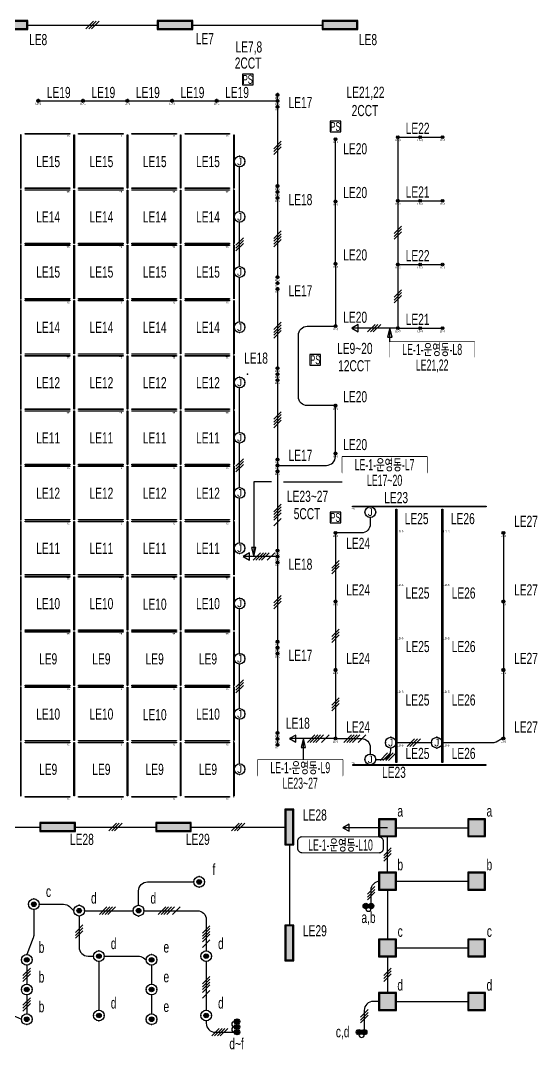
# Model space of a CAD drawing. Header units: millimetres. Extents: x 86947 to 500447, y -530175 to 1059536.
# Drawn here: x 160659 to 178050, y -285186 to -250545 of the extents above; entities that cross this region are included whole.
import ezdxf
from ezdxf.enums import TextEntityAlignment as Align

# ---------------------------------------------------------------- set-up
doc = ezdxf.new("R2010")
doc.units = ezdxf.units.MM
doc.header["$LTSCALE"] = 150
doc.set_wipeout_variables(frame=1)
doc.linetypes.add('CENTERX2', pattern=[4, 2.5, -0.5, 0.5, -0.5])
doc.linetypes.add('DASHED2', pattern=[0.375, 0.25, -0.125])
for name, color, linetype in [('------01 Distribution Panel', 3, 'Continuous'), ('------03 Lighting Fixture', 3, 'Continuous'), ('------04 Lighting Switch', 2, 'Continuous'), ('------04 Number of Strands (가닥수)', 1, 'Continuous'), ('-----20 General Symbol', 3, 'Continuous'), ('-----21 Embeded Wire in Ceiling or Wall', 4, 'Continuous'), ('-----29 Indicator', 1, 'Continuous'), ('5', 5, 'Continuous'), ('I-C-LIGHT', 10, 'Continuous'), ('I-C-MAIN', 4, 'Continuous'), ('i-e-yellow', 2, 'Continuous')]:
    doc.layers.add(name, color=color, linetype=linetype)
doc.styles.add('ELEC', font='')
doc.styles.get('ELEC').set_extended_font_data('Dotum')

# ---------------------------------------------------------------- blocks, each defined once
blk = doc.blocks.new('*U15')
blk.add_lwpolyline([(150, 0), (-150, 0), (-150, -300), (150, -300)], close=True)
at = {"style": 'ELEC', "width": 0.6}
blk.add_text('PS', height=250, dxfattribs=at).set_placement((0, -150), align=Align.MIDDLE)
blk = doc.blocks.new('*U16')
h = blk.add_hatch(color=256)
edge = h.paths.add_edge_path()
edge.add_arc((-150, -75), 75, 0, 360)
h = blk.add_hatch(color=256)
edge = h.paths.add_edge_path()
edge.add_arc((0, -75), 75, 0, 360)
h = blk.add_hatch(color=256)
edge = h.paths.add_edge_path()
edge.add_arc((150, -75), 75, 0, 360)
for centre in [(-150, -75), (0, -75), (150, -75)]:
    blk.add_circle(centre, 75)
for centre in [(-75, 0), (75, 0)]:
    blk.add_arc(centre, 75, 0, 180)
blk = doc.blocks.new('*U13')
h = blk.add_hatch(color=256)
edge = h.paths.add_edge_path()
edge.add_arc((-75, -75), 75, 0, 360)
h = blk.add_hatch(color=256)
edge = h.paths.add_edge_path()
edge.add_arc((75, -75), 75, 0, 360)
for centre in [(-75, -75), (75, -75)]:
    blk.add_circle(centre, 75)
blk.add_arc((0, 0), 75, 0, 180)
blk.add_point((150, -75))
blk = doc.blocks.new('E16')
at = {"linetype": 'Continuous'}
h = blk.add_hatch(color=256, dxfattribs=at)
h.dxf.hatch_style = 1
h.paths.add_polyline_path([(570, -120), (570, 120), (-570, 120), (-570, -120)])
blk.add_lwpolyline([(600, 150), (-600, 150), (-600, -150), (600, -150)], close=True, dxfattribs=at)
at = {"color": 1, "linetype": 'Continuous'}
blk.add_lwpolyline([(570, 120), (-570, 120), (-570, -120), (570, -120)], close=True, dxfattribs=at)
blk = doc.blocks.new('E21')
h = blk.add_hatch(color=256)
h.dxf.hatch_style = 1
h.paths.add_polyline_path([(-270, 270), (-270, -270), (270, -270), (270, 270)])
blk.add_lwpolyline([(-300, -300), (300, -300), (300, 300), (-300, 300)], close=True)
at = {"color": 1, "linetype": 'Continuous'}
blk.add_lwpolyline([(-270, -270), (270, -270), (270, 270), (-270, 270)], close=True, dxfattribs=at)
blk = doc.blocks.new('D02')
at = {"linetype": 'Continuous'}
for radius in [150, 64.3]:
    blk.add_circle((0, 0), radius, dxfattribs=at)
for p in [(-150, 0), (0, 150), (150, 0), (0, -150)]:
    blk.add_point(p)
blk = doc.blocks.new('G07-1')
blk.add_hatch(color=256).paths.add_polyline_path([(64, 0, 1), (-64, 0, 1)])
blk.add_blockref('D02', (0, 0))
blk = doc.blocks.new('LT-1')
at = {"layer": 'I-C-LIGHT'}
h = blk.add_hatch(dxfattribs=at)
h.set_pattern_fill('ANSI31', color=249, scale=50)
h.set_pattern_definition([(45, (137317.1204, 2203378.948), (-4.419417382, 4.419417382), [])])
edge = h.paths.add_edge_path()
edge.add_arc((1069218, 760156), 25, 0, 360)
at = {"layer": 'I-C-LIGHT', "color": 1}
for p, q in [((1069218, 760216), (1069218, 760096)), ((1069158, 760156), (1069278, 760156))]:
    blk.add_line(p, q, dxfattribs=at)
at = {"layer": 'I-C-LIGHT', "color": 9}
blk.add_circle((1069218, 760156), 48, dxfattribs=at)
at = {"layer": 'I-C-LIGHT', "color": 1}
blk.add_circle((1069218, 760156), 40, dxfattribs=at)
at = {"layer": 'I-C-LIGHT', "color": 8}
blk.add_circle((1069218, 760156), 25, dxfattribs=at)
at = {"layer": 'I-C-LIGHT', "color": 9, "insert": (1069218, 760096), "char_height": 60, "width": 294.84, "attachment_point": 2, "style": 'ELEC'}
blk.add_mtext('LD-1', dxfattribs=at)
blk = doc.blocks.new('LT- SYM')
at = {"layer": 'I-C-LIGHT'}
blk.add_lwpolyline([(13061773, -262810), (13061773, -262565), (13061751, -262565), (13061751, -262810)], close=True, dxfattribs=at)
at = {"layer": 'I-C-LIGHT', "color": 2, "linetype": 'CENTERX2', "ltscale": 0.2, "const_width": 6}
blk.add_lwpolyline([(13061762, -262810), (13061762, -262565)], dxfattribs=at)
at = {"color": 9, "insert": (13061789, -262740), "char_height": 70, "width": 560.53, "attachment_point": 1, "line_spacing_factor": 0.45, "style": 'ELEC'}
blk.add_mtext('LD-5', dxfattribs=at)
blk = doc.blocks.new('LD-3')
at = {"layer": 'I-C-LIGHT', "color": 1}
for p, q in [((851536, 286856), (851443, 286950)), ((851536, 286950), (851443, 286856))]:
    blk.add_line(p, q, dxfattribs=at)
at = {"layer": 'I-C-LIGHT', "color": 5}
for radius in [46.2, 21.1, 15.8]:
    blk.add_circle((851490, 286903), radius, dxfattribs=at)
at = {"layer": 'I-C-LIGHT', "color": 251}
blk.add_circle((851490, 286903), 15, dxfattribs=at)
at = {"layer": 'I-C-LIGHT', "color": 9, "insert": (851490, 286799), "char_height": 60, "width": 195.11, "attachment_point": 5, "style": 'ELEC'}
blk.add_mtext('LD-3', dxfattribs=at)
blk = doc.blocks.new('1F 인테리어')
at = {"layer": 'I-C-LIGHT', "color": 10, "linetype": 'DASHED2', "ltscale": 200, "elevation": 0}
for points in [[(-91641, -254390), (-91641, -254990), (-91621, -254990), (-91621, -254390)], [(-91485, -254350), (-90585, -254350), (-90585, -254370), (-91485, -254370)], [(-90585, -254350), (-89985, -254350), (-89985, -254370), (-90585, -254370)], [(-89829, -254390), (-89829, -254990), (-89849, -254990), (-89849, -254390)], [(-89693, -254350), (-88793, -254350), (-88793, -254370), (-89693, -254370)], [(-88793, -254350), (-88193, -254350), (-88193, -254370), (-88793, -254370)], [(-88036, -254390), (-88036, -254990), (-88056, -254990), (-88056, -254390)], [(-87900, -254350), (-87000, -254350), (-87000, -254370), (-87900, -254370)], [(-87000, -254350), (-86400, -254350), (-86400, -254370), (-87000, -254370)], [(-86244, -254390), (-86244, -254990), (-86264, -254990), (-86264, -254390)], [(-86108, -254350), (-85208, -254350), (-85208, -254370), (-86108, -254370)], [(-85208, -254350), (-84608, -254350), (-84608, -254370), (-85208, -254370)], [(-84451, -254390), (-84451, -254990), (-84471, -254990), (-84471, -254390)], [(-91641, -254990), (-91641, -256190), (-91621, -256190), (-91621, -254990)], [(-89829, -254990), (-89829, -256190), (-89849, -256190), (-89849, -254990)], [(-88036, -254990), (-88036, -256190), (-88056, -256190), (-88056, -254990)], [(-86244, -254990), (-86244, -256190), (-86264, -256190), (-86264, -254990)], [(-84451, -254990), (-84451, -256190), (-84471, -256190), (-84471, -254990)], [(-91641, -256250), (-91641, -256850), (-91621, -256850), (-91621, -256250)], [(-91485, -256180), (-90585, -256180), (-90585, -256200), (-91485, -256200)], [(-91485, -256240), (-90585, -256240), (-90585, -256260), (-91485, -256260)], [(-90585, -256180), (-89985, -256180), (-89985, -256200), (-90585, -256200)], [(-90585, -256240), (-89985, -256240), (-89985, -256260), (-90585, -256260)], [(-89829, -256250), (-89829, -256850), (-89849, -256850), (-89849, -256250)], [(-89693, -256180), (-88793, -256180), (-88793, -256200), (-89693, -256200)], [(-89693, -256240), (-88793, -256240), (-88793, -256260), (-89693, -256260)], [(-88793, -256180), (-88193, -256180), (-88193, -256200), (-88793, -256200)], [(-88793, -256240), (-88193, -256240), (-88193, -256260), (-88793, -256260)], [(-88036, -256250), (-88036, -256850), (-88056, -256850), (-88056, -256250)], [(-87900, -256180), (-87000, -256180), (-87000, -256200), (-87900, -256200)], [(-87900, -256240), (-87000, -256240), (-87000, -256260), (-87900, -256260)], [(-87000, -256180), (-86400, -256180), (-86400, -256200), (-87000, -256200)], [(-87000, -256240), (-86400, -256240), (-86400, -256260), (-87000, -256260)], [(-86244, -256250), (-86244, -256850), (-86264, -256850), (-86264, -256250)], [(-86108, -256180), (-85208, -256180), (-85208, -256200), (-86108, -256200)], [(-86108, -256240), (-85208, -256240), (-85208, -256260), (-86108, -256260)], [(-85208, -256180), (-84608, -256180), (-84608, -256200), (-85208, -256200)], [(-85208, -256240), (-84608, -256240), (-84608, -256260), (-85208, -256260)], [(-84451, -256250), (-84451, -256850), (-84471, -256850), (-84471, -256250)], [(-91641, -256850), (-91641, -258050), (-91621, -258050), (-91621, -256850)], [(-89829, -256850), (-89829, -258050), (-89849, -258050), (-89849, -256850)], [(-88036, -256850), (-88036, -258050), (-88056, -258050), (-88056, -256850)], [(-86244, -256850), (-86244, -258050), (-86264, -258050), (-86264, -256850)], [(-84451, -256850), (-84451, -258050), (-84471, -258050), (-84471, -256850)], [(-91485, -258040), (-90585, -258040), (-90585, -258060), (-91485, -258060)], [(-90585, -258040), (-89985, -258040), (-89985, -258060), (-90585, -258060)], [(-89693, -258040), (-88793, -258040), (-88793, -258060), (-89693, -258060)], [(-88793, -258040), (-88193, -258040), (-88193, -258060), (-88793, -258060)], [(-87900, -258040), (-87000, -258040), (-87000, -258060), (-87900, -258060)], [(-87000, -258040), (-86400, -258040), (-86400, -258060), (-87000, -258060)], [(-86108, -258040), (-85208, -258040), (-85208, -258060), (-86108, -258060)], [(-85208, -258040), (-84608, -258040), (-84608, -258060), (-85208, -258060)], [(-91641, -258110), (-91641, -258710), (-91621, -258710), (-91621, -258110)], [(-91485, -258100), (-90585, -258100), (-90585, -258120), (-91485, -258120)], [(-90585, -258100), (-89985, -258100), (-89985, -258120), (-90585, -258120)], [(-89829, -258110), (-89829, -258710), (-89849, -258710), (-89849, -258110)], [(-89693, -258100), (-88793, -258100), (-88793, -258120), (-89693, -258120)], [(-88793, -258100), (-88193, -258100), (-88193, -258120), (-88793, -258120)], [(-88036, -258110), (-88036, -258710), (-88056, -258710), (-88056, -258110)], [(-87900, -258100), (-87000, -258100), (-87000, -258120), (-87900, -258120)], [(-87000, -258100), (-86400, -258100), (-86400, -258120), (-87000, -258120)], [(-86244, -258110), (-86244, -258710), (-86264, -258710), (-86264, -258110)], [(-86108, -258100), (-85208, -258100), (-85208, -258120), (-86108, -258120)], [(-85208, -258100), (-84608, -258100), (-84608, -258120), (-85208, -258120)], [(-84451, -258110), (-84451, -258710), (-84471, -258710), (-84471, -258110)], [(-91641, -258710), (-91641, -259910), (-91621, -259910), (-91621, -258710)], [(-89829, -258710), (-89829, -259910), (-89849, -259910), (-89849, -258710)], [(-88036, -258710), (-88036, -259910), (-88056, -259910), (-88056, -258710)], [(-86244, -258710), (-86244, -259910), (-86264, -259910), (-86264, -258710)], [(-84451, -258710), (-84451, -259910), (-84471, -259910), (-84471, -258710)], [(-91641, -259970), (-91641, -260570), (-91621, -260570), (-91621, -259970)], [(-91485, -259900), (-90585, -259900), (-90585, -259920), (-91485, -259920)], [(-91485, -259960), (-90585, -259960), (-90585, -259980), (-91485, -259980)], [(-90585, -259900), (-89985, -259900), (-89985, -259920), (-90585, -259920)], [(-90585, -259960), (-89985, -259960), (-89985, -259980), (-90585, -259980)], [(-89829, -259970), (-89829, -260570), (-89849, -260570), (-89849, -259970)], [(-89693, -259900), (-88793, -259900), (-88793, -259920), (-89693, -259920)], [(-89693, -259960), (-88793, -259960), (-88793, -259980), (-89693, -259980)], [(-88793, -259900), (-88193, -259900), (-88193, -259920), (-88793, -259920)], [(-88793, -259960), (-88193, -259960), (-88193, -259980), (-88793, -259980)], [(-88036, -259970), (-88036, -260570), (-88056, -260570), (-88056, -259970)], [(-87900, -259900), (-87000, -259900), (-87000, -259920), (-87900, -259920)], [(-87900, -259960), (-87000, -259960), (-87000, -259980), (-87900, -259980)], [(-87000, -259900), (-86400, -259900), (-86400, -259920), (-87000, -259920)], [(-87000, -259960), (-86400, -259960), (-86400, -259980), (-87000, -259980)], [(-86244, -259970), (-86244, -260570), (-86264, -260570), (-86264, -259970)], [(-86108, -259900), (-85208, -259900), (-85208, -259920), (-86108, -259920)], [(-86108, -259960), (-85208, -259960), (-85208, -259980), (-86108, -259980)], [(-85208, -259900), (-84608, -259900), (-84608, -259920), (-85208, -259920)], [(-85208, -259960), (-84608, -259960), (-84608, -259980), (-85208, -259980)], [(-84451, -259970), (-84451, -260570), (-84471, -260570), (-84471, -259970)], [(-91641, -260570), (-91641, -261770), (-91621, -261770), (-91621, -260570)], [(-89829, -260570), (-89829, -261770), (-89849, -261770), (-89849, -260570)], [(-88036, -260570), (-88036, -261770), (-88056, -261770), (-88056, -260570)], [(-86244, -260570), (-86244, -261770), (-86264, -261770), (-86264, -260570)], [(-84451, -260570), (-84451, -261770), (-84471, -261770), (-84471, -260570)], [(-91641, -261830), (-91641, -262430), (-91621, -262430), (-91621, -261830)], [(-91485, -261760), (-90585, -261760), (-90585, -261780), (-91485, -261780)], [(-91485, -261820), (-90585, -261820), (-90585, -261840), (-91485, -261840)], [(-90585, -261760), (-89985, -261760), (-89985, -261780), (-90585, -261780)], [(-90585, -261820), (-89985, -261820), (-89985, -261840), (-90585, -261840)], [(-89829, -261830), (-89829, -262430), (-89849, -262430), (-89849, -261830)], [(-89693, -261760), (-88793, -261760), (-88793, -261780), (-89693, -261780)], [(-89693, -261820), (-88793, -261820), (-88793, -261840), (-89693, -261840)], [(-88793, -261760), (-88193, -261760), (-88193, -261780), (-88793, -261780)], [(-88793, -261820), (-88193, -261820), (-88193, -261840), (-88793, -261840)], [(-88036, -261830), (-88036, -262430), (-88056, -262430), (-88056, -261830)], [(-87900, -261760), (-87000, -261760), (-87000, -261780), (-87900, -261780)], [(-87900, -261820), (-87000, -261820), (-87000, -261840), (-87900, -261840)], [(-87000, -261760), (-86400, -261760), (-86400, -261780), (-87000, -261780)], [(-87000, -261820), (-86400, -261820), (-86400, -261840), (-87000, -261840)], [(-86244, -261830), (-86244, -262430), (-86264, -262430), (-86264, -261830)], [(-86108, -261760), (-85208, -261760), (-85208, -261780), (-86108, -261780)], [(-86108, -261820), (-85208, -261820), (-85208, -261840), (-86108, -261840)], [(-85208, -261760), (-84608, -261760), (-84608, -261780), (-85208, -261780)], [(-85208, -261820), (-84608, -261820), (-84608, -261840), (-85208, -261840)], [(-84451, -261830), (-84451, -262430), (-84471, -262430), (-84471, -261830)], [(-91641, -262430), (-91641, -263630), (-91621, -263630), (-91621, -262430)], [(-89829, -262430), (-89829, -263630), (-89849, -263630), (-89849, -262430)], [(-88036, -262430), (-88036, -263630), (-88056, -263630), (-88056, -262430)], [(-86244, -262430), (-86244, -263630), (-86264, -263630), (-86264, -262430)], [(-84451, -262430), (-84451, -263630), (-84471, -263630), (-84471, -262430)], [(-91641, -263690), (-91641, -264290), (-91621, -264290), (-91621, -263690)], [(-91485, -263620), (-90585, -263620), (-90585, -263640), (-91485, -263640)], [(-91485, -263680), (-90585, -263680), (-90585, -263700), (-91485, -263700)], [(-90585, -263620), (-89985, -263620), (-89985, -263640), (-90585, -263640)], [(-90585, -263680), (-89985, -263680), (-89985, -263700), (-90585, -263700)], [(-89829, -263690), (-89829, -264290), (-89849, -264290), (-89849, -263690)], [(-89693, -263620), (-88793, -263620), (-88793, -263640), (-89693, -263640)], [(-89693, -263680), (-88793, -263680), (-88793, -263700), (-89693, -263700)], [(-88793, -263620), (-88193, -263620), (-88193, -263640), (-88793, -263640)], [(-88793, -263680), (-88193, -263680), (-88193, -263700), (-88793, -263700)], [(-88036, -263690), (-88036, -264290), (-88056, -264290), (-88056, -263690)], [(-87900, -263620), (-87000, -263620), (-87000, -263640), (-87900, -263640)], [(-87900, -263680), (-87000, -263680), (-87000, -263700), (-87900, -263700)], [(-87000, -263620), (-86400, -263620), (-86400, -263640), (-87000, -263640)], [(-87000, -263680), (-86400, -263680), (-86400, -263700), (-87000, -263700)], [(-86244, -263690), (-86244, -264290), (-86264, -264290), (-86264, -263690)], [(-86108, -263620), (-85208, -263620), (-85208, -263640), (-86108, -263640)], [(-86108, -263680), (-85208, -263680), (-85208, -263700), (-86108, -263700)], [(-85208, -263620), (-84608, -263620), (-84608, -263640), (-85208, -263640)], [(-85208, -263680), (-84608, -263680), (-84608, -263700), (-85208, -263700)], [(-84451, -263690), (-84451, -264290), (-84471, -264290), (-84471, -263690)], [(-91641, -264290), (-91641, -265490), (-91621, -265490), (-91621, -264290)], [(-89829, -264290), (-89829, -265490), (-89849, -265490), (-89849, -264290)], [(-88036, -264290), (-88036, -265490), (-88056, -265490), (-88056, -264290)], [(-86244, -264290), (-86244, -265490), (-86264, -265490), (-86264, -264290)], [(-84451, -264290), (-84451, -265490), (-84471, -265490), (-84471, -264290)], [(-91641, -265550), (-91641, -266150), (-91621, -266150), (-91621, -265550)], [(-91485, -265480), (-90585, -265480), (-90585, -265500), (-91485, -265500)], [(-91485, -265540), (-90585, -265540), (-90585, -265560), (-91485, -265560)], [(-90585, -265480), (-89985, -265480), (-89985, -265500), (-90585, -265500)], [(-90585, -265540), (-89985, -265540), (-89985, -265560), (-90585, -265560)], [(-89829, -265550), (-89829, -266150), (-89849, -266150), (-89849, -265550)], [(-89693, -265480), (-88793, -265480), (-88793, -265500), (-89693, -265500)], [(-89693, -265540), (-88793, -265540), (-88793, -265560), (-89693, -265560)], [(-88793, -265480), (-88193, -265480), (-88193, -265500), (-88793, -265500)], [(-88793, -265540), (-88193, -265540), (-88193, -265560), (-88793, -265560)], [(-88036, -265550), (-88036, -266150), (-88056, -266150), (-88056, -265550)], [(-87900, -265480), (-87000, -265480), (-87000, -265500), (-87900, -265500)], [(-87900, -265540), (-87000, -265540), (-87000, -265560), (-87900, -265560)], [(-87000, -265480), (-86400, -265480), (-86400, -265500), (-87000, -265500)], [(-87000, -265540), (-86400, -265540), (-86400, -265560), (-87000, -265560)], [(-86244, -265550), (-86244, -266150), (-86264, -266150), (-86264, -265550)], [(-86108, -265480), (-85208, -265480), (-85208, -265500), (-86108, -265500)], [(-86108, -265540), (-85208, -265540), (-85208, -265560), (-86108, -265560)], [(-85208, -265480), (-84608, -265480), (-84608, -265500), (-85208, -265500)], [(-85208, -265540), (-84608, -265540), (-84608, -265560), (-85208, -265560)], [(-84451, -265550), (-84451, -266150), (-84471, -266150), (-84471, -265550)], [(-91641, -266150), (-91641, -267350), (-91621, -267350), (-91621, -266150)], [(-89829, -266150), (-89829, -267350), (-89849, -267350), (-89849, -266150)], [(-88036, -266150), (-88036, -267350), (-88056, -267350), (-88056, -266150)], [(-86244, -266150), (-86244, -267350), (-86264, -267350), (-86264, -266150)], [(-84451, -266150), (-84451, -267350), (-84471, -267350), (-84471, -266150)], [(-80473, -266895), (-79273, -266895), (-79273, -266915), (-80473, -266915)], [(-79273, -266895), (-78073, -266895), (-78073, -266915), (-79273, -266915)], [(-78073, -266895), (-76873, -266895), (-76873, -266915), (-78073, -266915)], [(-76873, -266895), (-75973, -266895), (-75973, -266915), (-76873, -266915)], [(-91641, -267410), (-91641, -268010), (-91621, -268010), (-91621, -267410)], [(-91485, -267340), (-90585, -267340), (-90585, -267360), (-91485, -267360)], [(-91485, -267400), (-90585, -267400), (-90585, -267420), (-91485, -267420)], [(-90585, -267340), (-89985, -267340), (-89985, -267360), (-90585, -267360)], [(-90585, -267400), (-89985, -267400), (-89985, -267420), (-90585, -267420)], [(-89829, -267410), (-89829, -268010), (-89849, -268010), (-89849, -267410)], [(-89693, -267340), (-88793, -267340), (-88793, -267360), (-89693, -267360)], [(-89693, -267400), (-88793, -267400), (-88793, -267420), (-89693, -267420)], [(-88793, -267340), (-88193, -267340), (-88193, -267360), (-88793, -267360)], [(-88793, -267400), (-88193, -267400), (-88193, -267420), (-88793, -267420)], [(-88036, -267410), (-88036, -268010), (-88056, -268010), (-88056, -267410)], [(-87900, -267340), (-87000, -267340), (-87000, -267360), (-87900, -267360)], [(-87900, -267400), (-87000, -267400), (-87000, -267420), (-87900, -267420)], [(-87000, -267340), (-86400, -267340), (-86400, -267360), (-87000, -267360)], [(-87000, -267400), (-86400, -267400), (-86400, -267420), (-87000, -267420)], [(-86244, -267410), (-86244, -268010), (-86264, -268010), (-86264, -267410)], [(-86108, -267340), (-85208, -267340), (-85208, -267360), (-86108, -267360)], [(-86108, -267400), (-85208, -267400), (-85208, -267420), (-86108, -267420)], [(-85208, -267340), (-84608, -267340), (-84608, -267360), (-85208, -267360)], [(-85208, -267400), (-84608, -267400), (-84608, -267420), (-85208, -267420)], [(-84451, -267410), (-84451, -268010), (-84471, -268010), (-84471, -267410)], [(-91641, -268010), (-91641, -269210), (-91621, -269210), (-91621, -268010)], [(-89829, -268010), (-89829, -269210), (-89849, -269210), (-89849, -268010)], [(-88036, -268010), (-88036, -269210), (-88056, -269210), (-88056, -268010)], [(-86244, -268010), (-86244, -269210), (-86264, -269210), (-86264, -268010)], [(-84451, -268010), (-84451, -269210), (-84471, -269210), (-84471, -268010)], [(-91641, -269270), (-91641, -269870), (-91621, -269870), (-91621, -269270)], [(-91485, -269200), (-90585, -269200), (-90585, -269220), (-91485, -269220)], [(-91485, -269260), (-90585, -269260), (-90585, -269280), (-91485, -269280)], [(-90585, -269200), (-89985, -269200), (-89985, -269220), (-90585, -269220)], [(-90585, -269260), (-89985, -269260), (-89985, -269280), (-90585, -269280)], [(-89829, -269270), (-89829, -269870), (-89849, -269870), (-89849, -269270)], [(-89693, -269200), (-88793, -269200), (-88793, -269220), (-89693, -269220)], [(-89693, -269260), (-88793, -269260), (-88793, -269280), (-89693, -269280)], [(-88793, -269200), (-88193, -269200), (-88193, -269220), (-88793, -269220)], [(-88793, -269260), (-88193, -269260), (-88193, -269280), (-88793, -269280)], [(-88036, -269270), (-88036, -269870), (-88056, -269870), (-88056, -269270)], [(-87900, -269200), (-87000, -269200), (-87000, -269220), (-87900, -269220)], [(-87900, -269260), (-87000, -269260), (-87000, -269280), (-87900, -269280)], [(-87000, -269200), (-86400, -269200), (-86400, -269220), (-87000, -269220)], [(-87000, -269260), (-86400, -269260), (-86400, -269280), (-87000, -269280)], [(-86244, -269270), (-86244, -269870), (-86264, -269870), (-86264, -269270)], [(-86108, -269200), (-85208, -269200), (-85208, -269220), (-86108, -269220)], [(-86108, -269260), (-85208, -269260), (-85208, -269280), (-86108, -269280)], [(-85208, -269200), (-84608, -269200), (-84608, -269220), (-85208, -269220)], [(-85208, -269260), (-84608, -269260), (-84608, -269280), (-85208, -269280)], [(-84451, -269270), (-84451, -269870), (-84471, -269870), (-84471, -269270)], [(-91641, -269870), (-91641, -271070), (-91621, -271070), (-91621, -269870)], [(-89829, -269870), (-89829, -271070), (-89849, -271070), (-89849, -269870)], [(-88036, -269870), (-88036, -271070), (-88056, -271070), (-88056, -269870)], [(-86244, -269870), (-86244, -271070), (-86264, -271070), (-86264, -269870)], [(-84451, -269870), (-84451, -271070), (-84471, -271070), (-84471, -269870)], [(-91641, -271130), (-91641, -271730), (-91621, -271730), (-91621, -271130)], [(-91485, -271060), (-90585, -271060), (-90585, -271080), (-91485, -271080)], [(-91485, -271120), (-90585, -271120), (-90585, -271140), (-91485, -271140)], [(-90585, -271060), (-89985, -271060), (-89985, -271080), (-90585, -271080)], [(-90585, -271120), (-89985, -271120), (-89985, -271140), (-90585, -271140)], [(-89829, -271130), (-89829, -271730), (-89849, -271730), (-89849, -271130)], [(-89693, -271060), (-88793, -271060), (-88793, -271080), (-89693, -271080)], [(-89693, -271120), (-88793, -271120), (-88793, -271140), (-89693, -271140)], [(-88793, -271060), (-88193, -271060), (-88193, -271080), (-88793, -271080)], [(-88793, -271120), (-88193, -271120), (-88193, -271140), (-88793, -271140)], [(-88036, -271130), (-88036, -271730), (-88056, -271730), (-88056, -271130)], [(-87900, -271060), (-87000, -271060), (-87000, -271080), (-87900, -271080)], [(-87900, -271120), (-87000, -271120), (-87000, -271140), (-87900, -271140)], [(-87000, -271060), (-86400, -271060), (-86400, -271080), (-87000, -271080)], [(-87000, -271120), (-86400, -271120), (-86400, -271140), (-87000, -271140)], [(-86244, -271130), (-86244, -271730), (-86264, -271730), (-86264, -271130)], [(-86108, -271060), (-85208, -271060), (-85208, -271080), (-86108, -271080)], [(-86108, -271120), (-85208, -271120), (-85208, -271140), (-86108, -271140)], [(-85208, -271060), (-84608, -271060), (-84608, -271080), (-85208, -271080)], [(-85208, -271120), (-84608, -271120), (-84608, -271140), (-85208, -271140)], [(-84451, -271130), (-84451, -271730), (-84471, -271730), (-84471, -271130)], [(-91641, -271730), (-91641, -272930), (-91621, -272930), (-91621, -271730)], [(-89829, -271730), (-89829, -272930), (-89849, -272930), (-89849, -271730)], [(-88036, -271730), (-88036, -272930), (-88056, -272930), (-88056, -271730)], [(-86244, -271730), (-86244, -272930), (-86264, -272930), (-86264, -271730)], [(-84451, -271730), (-84451, -272930), (-84471, -272930), (-84471, -271730)], [(-91485, -272920), (-90585, -272920), (-90585, -272940), (-91485, -272940)], [(-90585, -272920), (-89985, -272920), (-89985, -272940), (-90585, -272940)], [(-89693, -272920), (-88793, -272920), (-88793, -272940), (-89693, -272940)], [(-88793, -272920), (-88193, -272920), (-88193, -272940), (-88793, -272940)], [(-87900, -272920), (-87000, -272920), (-87000, -272940), (-87900, -272940)], [(-87000, -272920), (-86400, -272920), (-86400, -272940), (-87000, -272940)], [(-86108, -272920), (-85208, -272920), (-85208, -272940), (-86108, -272940)], [(-85208, -272920), (-84608, -272920), (-84608, -272940), (-85208, -272940)], [(-91641, -272990), (-91641, -273590), (-91621, -273590), (-91621, -272990)], [(-91485, -272980), (-90585, -272980), (-90585, -273000), (-91485, -273000)], [(-90585, -272980), (-89985, -272980), (-89985, -273000), (-90585, -273000)], [(-89829, -272990), (-89829, -273590), (-89849, -273590), (-89849, -272990)], [(-89693, -272980), (-88793, -272980), (-88793, -273000), (-89693, -273000)], [(-88793, -272980), (-88193, -272980), (-88193, -273000), (-88793, -273000)], [(-88036, -272990), (-88036, -273590), (-88056, -273590), (-88056, -272990)], [(-87900, -272980), (-87000, -272980), (-87000, -273000), (-87900, -273000)], [(-87000, -272980), (-86400, -272980), (-86400, -273000), (-87000, -273000)], [(-86244, -272990), (-86244, -273590), (-86264, -273590), (-86264, -272990)], [(-86108, -272980), (-85208, -272980), (-85208, -273000), (-86108, -273000)], [(-85208, -272980), (-84608, -272980), (-84608, -273000), (-85208, -273000)], [(-84451, -272990), (-84451, -273590), (-84471, -273590), (-84471, -272990)], [(-91641, -273590), (-91641, -274790), (-91621, -274790), (-91621, -273590)], [(-89829, -273590), (-89829, -274790), (-89849, -274790), (-89849, -273590)], [(-88036, -273590), (-88036, -274790), (-88056, -274790), (-88056, -273590)], [(-86244, -273590), (-86244, -274790), (-86264, -274790), (-86264, -273590)], [(-84451, -273590), (-84451, -274790), (-84471, -274790), (-84471, -273590)], [(-91641, -274850), (-91641, -275450), (-91621, -275450), (-91621, -274850)], [(-91485, -274780), (-90585, -274780), (-90585, -274800), (-91485, -274800)], [(-91485, -274840), (-90585, -274840), (-90585, -274860), (-91485, -274860)], [(-90585, -274780), (-89985, -274780), (-89985, -274800), (-90585, -274800)], [(-90585, -274840), (-89985, -274840), (-89985, -274860), (-90585, -274860)], [(-89829, -274850), (-89829, -275450), (-89849, -275450), (-89849, -274850)], [(-89693, -274780), (-88793, -274780), (-88793, -274800), (-89693, -274800)], [(-89693, -274840), (-88793, -274840), (-88793, -274860), (-89693, -274860)], [(-88793, -274780), (-88193, -274780), (-88193, -274800), (-88793, -274800)], [(-88793, -274840), (-88193, -274840), (-88193, -274860), (-88793, -274860)], [(-88036, -274850), (-88036, -275450), (-88056, -275450), (-88056, -274850)], [(-87900, -274780), (-87000, -274780), (-87000, -274800), (-87900, -274800)], [(-87900, -274840), (-87000, -274840), (-87000, -274860), (-87900, -274860)], [(-87000, -274780), (-86400, -274780), (-86400, -274800), (-87000, -274800)], [(-87000, -274840), (-86400, -274840), (-86400, -274860), (-87000, -274860)], [(-86244, -274850), (-86244, -275450), (-86264, -275450), (-86264, -274850)], [(-86108, -274780), (-85208, -274780), (-85208, -274800), (-86108, -274800)], [(-86108, -274840), (-85208, -274840), (-85208, -274860), (-86108, -274860)], [(-85208, -274780), (-84608, -274780), (-84608, -274800), (-85208, -274800)], [(-85208, -274840), (-84608, -274840), (-84608, -274860), (-85208, -274860)], [(-84451, -274850), (-84451, -275450), (-84471, -275450), (-84471, -274850)], [(-91641, -275450), (-91641, -276650), (-91621, -276650), (-91621, -275450)], [(-89829, -275450), (-89829, -276650), (-89849, -276650), (-89849, -275450)], [(-88036, -275450), (-88036, -276650), (-88056, -276650), (-88056, -275450)], [(-86244, -275450), (-86244, -276650), (-86264, -276650), (-86264, -275450)], [(-84451, -275450), (-84451, -276650), (-84471, -276650), (-84471, -275450)], [(-80473, -275620), (-79273, -275620), (-79273, -275600), (-80473, -275600)], [(-79273, -275620), (-78073, -275620), (-78073, -275600), (-79273, -275600)], [(-78073, -275620), (-76873, -275620), (-76873, -275600), (-78073, -275600)], [(-76873, -275620), (-75973, -275620), (-75973, -275600), (-76873, -275600)], [(-91485, -276670), (-90585, -276670), (-90585, -276690), (-91485, -276690)], [(-90585, -276670), (-89985, -276670), (-89985, -276690), (-90585, -276690)], [(-89693, -276670), (-88793, -276670), (-88793, -276690), (-89693, -276690)], [(-88793, -276670), (-88193, -276670), (-88193, -276690), (-88793, -276690)], [(-87900, -276670), (-87000, -276670), (-87000, -276690), (-87900, -276690)], [(-87000, -276670), (-86400, -276670), (-86400, -276690), (-87000, -276690)], [(-86108, -276670), (-85208, -276670), (-85208, -276690), (-86108, -276690)], [(-85208, -276670), (-84608, -276670), (-84608, -276690), (-85208, -276690)]]:
    blk.add_lwpolyline(points, close=True, dxfattribs=at)
at = {"layer": 'I-C-LIGHT', "color": 5, "linetype": 'Continuous', "elevation": 0}
for points in [[(-78981, -275520), (-79011, -275520), (-79011, -266995), (-78981, -266995)], [(-77461, -266995), (-77431, -266995), (-77431, -275520), (-77461, -275520)]]:
    blk.add_lwpolyline(points, close=True, dxfattribs=at)
at = {"layer": 'I-C-MAIN'}
for p, q in [((-84476, -256205), (-84476, -256235)), ((-84476, -258065), (-84476, -258095)), ((-84476, -261785), (-84476, -261815)), ((-84476, -263645), (-84476, -263675)), ((-84476, -265505), (-84476, -265535)), ((-84476, -267365), (-84476, -267395)), ((-84476, -272945), (-84476, -272975)), ((-84476, -274805), (-84476, -274835)), ((-84476, -276665), (-84476, -276695))]:
    blk.add_line(p, q, dxfattribs=at)
blk.add_point((-84001, -262451), dxfattribs=at)
at = {"layer": 'i-e-yellow', "color": 3}
for p in [(-81046, -270103, 0), (-75396, -270103, 0), (-81046, -272412, 0), (-75396, -272412, 0)]:
    blk.add_point(p, dxfattribs=at)
at = {"layer": 'I-C-LIGHT', "xscale": 1.041666666666667, "yscale": 1.041666666666667, "zscale": 1.041666666666667}
for p in [(-1204815, -1045075), (-1203315, -1045075), (-1201815, -1045075), (-1200315, -1045075), (-1198815, -1045075), (-1196765, -1044875), (-1196765, -1045075), (-1196765, -1045275), (-1196765, -1047943), (-1196765, -1048143), (-1196765, -1048343), (-1196765, -1051012), (-1196765, -1051212), (-1196765, -1051412), (-1196765, -1054081), (-1196765, -1054281), (-1196765, -1054481), (-1196765, -1057150), (-1196765, -1057350), (-1196765, -1057550), (-1196765, -1060218), (-1196765, -1060418), (-1196765, -1060618), (-1196765, -1063287), (-1196765, -1063487), (-1196765, -1063687), (-1196765, -1066356), (-1196765, -1066556), (-1196765, -1066756)]:
    blk.add_blockref('LT-1', p, dxfattribs=at)
at = {"layer": 'I-C-LIGHT'}
for name, p in [('LD-3', (-932536, -541438)), ('LD-3', (-930436, -541374)), ('LD-3', (-929686, -541374)), ('LD-3', (-928936, -541374)), ('LD-3', (-932536, -543538)), ('LD-3', (-930436, -543516)), ('LD-3', (-929686, -543516)), ('LD-3', (-928936, -543516)), ('LD-3', (-932536, -545638)), ('LD-3', (-930436, -545659)), ('LD-3', (-929686, -545659)), ('LD-3', (-928936, -545659)), ('LD-3', (-932536, -547738)), ('LD-3', (-930436, -547806)), ('LD-3', (-929686, -547806)), ('LD-3', (-928936, -547806)), ('LD-3', (-932536, -550413)), ('LD-3', (-932536, -552023)), ('LD-3', (-932536, -554698, 0)), ('LT- SYM', (-13140759, -4970)), ('LT- SYM', (-13139204, -4970)), ('LD-3', (-926886, -554698, 0)), ('LT- SYM', (-13140759, -6770)), ('LT- SYM', (-13139209, -6770)), ('LD-3', (-932536, -557006, 0)), ('LD-3', (-926886, -557006, 0)), ('LT- SYM', (-13140759, -8570, 0)), ('LT- SYM', (-13139209, -8570, 0)), ('LD-3', (-932536, -559315, 0)), ('LD-3', (-926886, -559315, 0)), ('LT- SYM', (-13140759, -10370)), ('LT- SYM', (-13139209, -10370)), ('LD-3', (-932536, -561623, 0)), ('LD-3', (-926886, -561623, 0)), ('LT- SYM', (-13140759, -12170)), ('LT- SYM', (-13139209, -12170))]:
    blk.add_blockref(name, p, dxfattribs=at)
at = {"layer": 'I-C-LIGHT', "color": 9, "char_height": 60, "width": 195.11, "attachment_point": 5, "style": 'ELEC'}
for insert in [(-90040, -254426), (-88272, -254426), (-86485, -254426), (-84692, -254426), (-90040, -256316), (-88272, -256316), (-86485, -256316), (-84692, -256316), (-90040, -258176), (-88272, -258176), (-86485, -258176), (-84692, -258176), (-90040, -260036), (-88272, -260036), (-86485, -260036), (-84692, -260036), (-90040, -261896), (-88272, -261896), (-86485, -261896), (-84692, -261896), (-90040, -263756), (-88272, -263756), (-86485, -263756), (-84692, -263756), (-90040, -265616), (-88272, -265616), (-86485, -265616), (-84692, -265616), (-80454, -266986, 0), (-90040, -267476), (-88272, -267476), (-86485, -267476), (-84692, -267476), (-90040, -269336), (-88272, -269336), (-86485, -269336), (-84692, -269336), (-90040, -271196), (-88272, -271196), (-86485, -271196), (-84692, -271196), (-90040, -273056), (-88272, -273056), (-86485, -273056), (-84692, -273056), (-90040, -274916), (-88272, -274916), (-86485, -274916), (-84692, -274916), (-80454, -275550, 0), (-90040, -276746), (-88272, -276746), (-86485, -276746), (-84692, -276746)]:
    blk.add_mtext('T5', dxfattribs=dict(at, insert=insert))
blk = doc.blocks.new('O04')
blk.add_circle((0, 0), 150)
for p in [(-150, 0), (0, 150), (150, 0), (0, -150)]:
    blk.add_point(p)
at = {"style": 'ELEC'}
blk.add_text('J', height=214, dxfattribs=at).set_placement((0, 0), align=Align.MIDDLE)
blk = doc.blocks.new('O07')
blk.add_lwpolyline([(0, -100), (173, 0), (0, 100)], close=True)
blk = doc.blocks.new('*U44')
at = {"color": 0}
for p, q in [((-186, -106), (26, 106)), ((-106, -106), (106, 106)), ((-26, -106), (186, 106))]:
    blk.add_line(p, q, dxfattribs=at)
blk = doc.blocks.new('*U46')
at = {"color": 0}
for p, q in [((-306, -106), (-94, 106)), ((-226, -106), (-14, 106)), ((-146, -106), (66, 106)), ((-66, -106), (146, 106)), ((94, -106), (306, 106))]:
    blk.add_line(p, q, dxfattribs=at)
blk = doc.blocks.new('*U47')
at = {"color": 0}
for p, q in [((-226, -106), (-14, 106)), ((-146, -106), (66, 106)), ((-66, -106), (146, 106)), ((14, -106), (226, 106))]:
    blk.add_line(p, q, dxfattribs=at)

msp = doc.modelspace()

# ---------------------------------------------------------------- linework, layer by layer
at = {"layer": '------01 Distribution Panel', "color": 1}
for points in [[(173082, -261882), (175936, -261882), (175936, -261357), (173082, -261357)], [(171480, -265761), (174335, -265761), (174335, -265236), (171480, -265236)], [(168642, -275960), (171497, -275960), (171497, -275435), (168642, -275435)]]:
    msp.add_lwpolyline(points, close=True, dxfattribs=at)
at = {"layer": '-----21 Embeded Wire in Ceiling or Wall', "elevation": 0}
for points in [[(160904, -250695), (165254, -250695)], [(166454, -250695), (170804, -250695)], [(173304, -281770), (175704, -281770)], [(173004, -282070), (173004, -283270)], [(173304, -283570), (175704, -283570)]]:
    msp.add_lwpolyline(points, dxfattribs=at)
at = {"layer": '-----21 Embeded Wire in Ceiling or Wall'}
for points in [[(169304, -253195), (169304, -253095)], [(161304, -253245), (162704, -253245)], [(162795, -253245), (164204, -253245)], [(164304, -253245), (165704, -253245)], [(165804, -253245), (167204, -253245)], [(167304, -253245), (169254, -253245)], [(169304, -253295), (169304, -253395)], [(169304, -253495), (169304, -256064)], [(171254, -256589), (171254, -254581)], [(173354, -254517), (173354, -256567)], [(173400, -254471), (174057, -254471)], [(174150, -254471), (174807, -254471)], [(168029, -256970), (168029, -255470)], [(169304, -256164), (169304, -256264)], [(169304, -256364), (169304, -256464)], [(169304, -256564), (169304, -259132)], [(171254, -258689), (171254, -256681)], [(173354, -256660), (173354, -258710)], [(173400, -256613), (174057, -256613)], [(174150, -256613), (174807, -256613)], [(168029, -258830), (168029, -257330)], [(173400, -258756), (174057, -258756)], [(174150, -258756), (174807, -258756)], [(171254, -258781), (171254, -260789)], [(173354, -258803), (173354, -260857)], [(168029, -260690), (168029, -259190)], [(169304, -259632), (169304, -262201)], [(173307, -260903), (171807, -260903)], [(173400, -260903), (174057, -260903)], [(174150, -260903), (174807, -260903)], [(169304, -262301), (169304, -262401)], [(169304, -262501), (169304, -262601)], [(168029, -264410), (168029, -262910)], [(169304, -262701), (169304, -265270)], [(171254, -265074), (171254, -263556)], [(168029, -266270), (168029, -264770)], [(169304, -265370), (169304, -265470)], [(169304, -265570), (169304, -265670)], [(169304, -265770), (169304, -268339)], [(168029, -268130), (168029, -266630)], [(171254, -267841), (171254, -270057)], [(176904, -267841), (176904, -270057)], [(169304, -268439), (169304, -268539)], [(169254, -268589), (168154, -268589)], [(169304, -268639), (169304, -268739)], [(169304, -268839), (169304, -271407)], [(171254, -270149), (171254, -272365)], [(176904, -270150), (176904, -272365)], [(168029, -271850), (168029, -270350)], [(169304, -271507), (169304, -271607)], [(169304, -271707), (169304, -271807)], [(169304, -271907), (169304, -274476)], [(168029, -273710), (168029, -272210)], [(171254, -272458), (171254, -274674)], [(176904, -272458), (176904, -274674)], [(168029, -275570), (168029, -274070)], [(169304, -274576), (169304, -274676)], [(169304, -274776), (169304, -274885)], [(171207, -274720), (169707, -274720)], [(173293, -274857), (174483, -274857)], [(158604, -277700), (161304, -277700)], [(162504, -277700), (165204, -277700)], [(166404, -277700), (169554, -277700)], [(173004, -277720), (171504, -277720)], [(173304, -277720), (175704, -277720)], [(173004, -279220), (173004, -278020)], [(169704, -278300), (169704, -281000)], [(173304, -279520), (175704, -279520)], [(173004, -279820), (173004, -281470)], [(162809, -280514), (164449, -280514)], [(163294, -282225), (163294, -283865)], [(166904, -282225), (166904, -283865)], [(160866, -282350), (160866, -282990)], [(165066, -282350), (165066, -282990)], [(160866, -283350), (160866, -283990)], [(165066, -283350), (165066, -283990)]]:
    msp.add_lwpolyline(points, dxfattribs=at)
for points in [[(171207, -263510), (170307, -263510, -0.414214), (170007, -263210), (170007, -261135, -0.414214), (170307, -260835), (171207, -260835)], [(169354, -265520), (170954, -265520, 0.414214), (171254, -265220), (171254, -265166)], [(172427, -267275), (172427, -267495, -0.414214), (172127, -267795), (171300, -267795)], [(171300, -274720), (172127, -274720, -0.414214), (172427, -275020), (172427, -275240)], [(172607, -275420), (172813, -275420, 0.414214), (173113, -275120), (173113, -275037)], [(174843, -274857), (176519, -274857, 0.120273), (176657, -274824), (176857, -274720)], [(164629, -280334), (164629, -279845, -0.414214), (164929, -279545), (166489, -279545)], [(172454, -280265), (172454, -279820, -0.414214), (172754, -279520), (172734, -279520)], [(161104, -280477), (161104, -281323, -0.092984), (161083, -281432), (160866, -281990)], [(161284, -280297), (162100, -280297, -0.191482), (162306, -280379), (162449, -280514)], [(164809, -280514), (166604, -280514, -0.414214), (166904, -280814), (166904, -281865)], [(162629, -280694), (162629, -281745, 0.414214), (162929, -282045), (163114, -282045)], [(163474, -282045), (164615, -282045, -0.15643), (164789, -282101), (164886, -282170)], [(172704, -283570), (172524, -283570, 0.414214), (172224, -283870), (172224, -284515)], [(159484, -284045), (160358, -284045, -0.112737), (160488, -284075), (160686, -284170)], [(166904, -284225), (166904, -284305, 0.414214), (167204, -284605), (167854, -284605)]]:
    msp.add_lwpolyline(points, format="xyb", dxfattribs=at)
at = {"layer": '-----29 Indicator'}
for p, q in [((168505, -266073), (168505, -268589)), ((169104, -266073), (168505, -266073))]:
    msp.add_line(p, q, dxfattribs=at)
at = {"layer": '-----29 Indicator', "color": 1}
for p, q in [((168580, -268289), (168430, -268289)), ((168430, -268289), (168505, -268589)), ((168505, -268589), (168580, -268289)), ((170176, -274720), (170101, -275020)), ((170101, -275020), (170251, -275020)), ((170251, -275020), (170176, -274720))]:
    msp.add_line(p, q, dxfattribs=at)
at = {"color": 1, "linetype": 'Continuous'}
msp.add_lwpolyline([(169973, -278408, 0.414214), (170123, -278558), (172723, -278563, 0.414214), (172873, -278413), (172873, -278188, 0.414214), (172723, -278038), (170123, -278033, 0.414214), (169973, -278183)], format="xyb", close=True, dxfattribs=at)

# ---------------------------------------------------------------- block references
at = {"layer": '------03 Lighting Fixture'}
for name, p in [('E16', (160304, -250695)), ('E16', (165854, -250695)), ('E16', (171404, -250695)), ('E21', (173004, -277720)), ('E21', (176004, -277720)), ('E16', (161904, -277700)), ('E16', (165804, -277700)), ('E21', (173004, -279520)), ('E21', (176004, -279520)), ('E21', (173004, -281770)), ('E21', (176004, -281770)), ('E21', (173004, -283570)), ('E21', (176004, -283570))]:
    msp.add_blockref(name, p, dxfattribs=at)
at = {"layer": '------03 Lighting Fixture', "rotation": 270}
for p in [(169704, -277700), (169704, -281600)]:
    msp.add_blockref('E16', p, dxfattribs=at)
at = {"layer": '------03 Lighting Fixture', "xscale": 1.2, "yscale": 1.2, "zscale": 1.2}
for p in [(166669, -279545), (161104, -280297), (162629, -280514), (164629, -280514), (163294, -282045), (166904, -282045), (160866, -282170), (165066, -282170), (160866, -283170), (165066, -283170), (160866, -284170), (163294, -284045), (165066, -284170), (166904, -284045)]:
    msp.add_blockref('G07-1', p, dxfattribs=at)
at = {"layer": '------04 Lighting Switch', "xscale": 1.2, "yscale": 1.2, "zscale": 1.2}
for p in [(168304, -252345), (171254, -253935), (170574, -261785), (171254, -267095)]:
    msp.add_blockref('*U15', p, dxfattribs=at)
for name, p, rotation in [('*U13', (172364, -280445), 180), ('*U16', (167854, -284425), 89.99999999999999), ('*U13', (172134, -284695), 180)]:
    msp.add_blockref(name, p, dxfattribs=dict(at, rotation=rotation))
at = {"layer": '------04 Number of Strands (가닥수)', "xscale": 1.2, "yscale": 1.2, "zscale": 1.2}
for name, p in [('*U44', (163079, -250695)), ('*U44', (172557, -260903)), ('*U46', (168848, -268589)), ('*U46', (170675, -274720)), ('*U46', (171904, -274720)), ('*U44', (173888, -274857)), ('*U47', (173025, -275332)), ('*U44', (163854, -277700)), ('*U44', (167979, -277700)), ('*U47', (163581, -280514)), ('*U46', (165658, -280514)), ('*U47', (167361, -284605))]:
    msp.add_blockref(name, p, dxfattribs=at)
at = {"layer": '------04 Number of Strands (가닥수)', "xscale": -1.2, "yscale": 1.2, "zscale": 1.2, "rotation": 90}
for name, p in [('*U44', (169304, -254827)), ('*U47', (169304, -257896)), ('*U44', (173354, -257685)), ('*U44', (168029, -258080)), ('*U44', (173354, -259830)), ('*U47', (169304, -260965)), ('*U47', (169304, -263986)), ('*U44', (168029, -265520)), ('*U46', (169304, -267193)), ('*U44', (171254, -268949)), ('*U44', (169304, -270123)), ('*U44', (171254, -271257)), ('*U44', (168029, -272960)), ('*U44', (171254, -273566)), ('*U44', (173004, -278620)), ('*U44', (172454, -279927)), ('*U44', (162629, -281219)), ('*U46', (166904, -281387)), ('*U44', (160866, -282670)), ('*U44', (173004, -282670)), ('*U46', (166904, -283093)), ('*U44', (160866, -283670)), ('*U44', (172224, -284068))]:
    msp.add_blockref(name, p, dxfattribs=at)
at = {"layer": '-----20 General Symbol', "xscale": 1.2, "yscale": 1.2, "zscale": 1.2}
for p in [(168029, -255290), (168029, -257150), (168029, -259010), (168029, -260870), (168029, -262730), (168029, -264590), (168029, -266450), (172427, -267095), (168029, -268310), (168029, -270170), (168029, -272030), (168029, -273890), (173113, -274857), (174663, -274857), (172427, -275420), (168029, -275750)]:
    msp.add_blockref('O04', p, dxfattribs=at)
at = {"layer": '-----21 Embeded Wire in Ceiling or Wall', "xscale": 1.199999999953434, "yscale": 1.199999999953434, "zscale": 1.199999999953434, "rotation": 180}
for p in [(172015, -260903), (168361, -268589), (169915, -274720), (171711, -277720)]:
    msp.add_blockref('O07', p, dxfattribs=at)
at = {"layer": '5'}
msp.add_blockref('1F 인테리어', (252300, 0), dxfattribs=at)

# ---------------------------------------------------------------- texts
at = {"layer": '------04 Lighting Switch', "style": 'ELEC', "width": 0.7}
for s, p in [('LE8', (161249, -251185)), ('LE7', (166859, -251152)), ('LE8', (172349, -251185)), ('LE7,8', (168339, -251463, 0)), ('2CCT', (168314, -251976, 0)), ('LE19', (161942, -252966)), ('LE19', (163442, -252966)), ('LE19', (164942, -252966)), ('LE19', (166442, -252966)), ('LE19', (167942, -252966)), ('LE21,22', (172264, -252991, 0)), ('LE17', (170075, -253304)), ('2CCT', (172247, -253574, 0)), ('LE22', (174018, -254170)), ('LE20', (171918, -254861)), ('LE15', (161586, -255295)), ('LE15', (163378, -255295)), ('LE15', (165171, -255295)), ('LE15', (166963, -255295)), ('LE20', (171918, -256334)), ('LE21', (174018, -256313)), ('LE18', (170075, -256573)), ('LE14', (161586, -257155)), ('LE14', (163378, -257155)), ('LE14', (165171, -257155)), ('LE14', (166963, -257155)), ('LE20', (171918, -258434)), ('LE22', (174018, -258456)), ('LE15', (161586, -259015)), ('LE15', (163378, -259015)), ('LE15', (165171, -259015)), ('LE15', (166963, -259015)), ('LE17', (170075, -259642)), ('LE20', (171918, -260534)), ('LE21', (174018, -260603)), ('LE14', (161586, -260875)), ('LE14', (163378, -260875)), ('LE14', (165171, -260875)), ('LE14', (166963, -260875)), ('LE9~20', (171905, -261583)), ('LE18', (168580, -261910)), ('12CCT', (171888, -262167)), ('LE12', (161586, -262735)), ('LE12', (163378, -262735)), ('LE12', (165171, -262735)), ('LE12', (166963, -262735)), ('LE20', (171918, -263209)), ('LE11', (161586, -264595)), ('LE11', (163378, -264595)), ('LE11', (165171, -264595)), ('LE11', (166963, -264595)), ('LE20', (171918, -264820)), ('LE17', (170075, -265184)), ('LE12', (161586, -266455)), ('LE12', (163378, -266455)), ('LE12', (165171, -266455)), ('LE12', (166963, -266455)), ('LE23~27', (170315, -266563)), ('5CCT', (170298, -267147)), ('LE25', (173985, -267313, 0)), ('LE26', (175540, -267313, 0)), ('LE27', (177666, -267402)), ('LE24', (172016, -268145)), ('LE11', (161586, -268315)), ('LE11', (163378, -268315)), ('LE11', (165171, -268315)), ('LE11', (166963, -268315)), ('LE18', (170075, -268848)), ('LE24', (172016, -269710)), ('LE25', (174016, -269820, 0)), ('LE26', (175566, -269820, 0)), ('LE27', (177666, -269710)), ('LE10', (161586, -270175)), ('LE10', (163378, -270175)), ('LE10', (165171, -270195)), ('LE10', (166963, -270175)), ('LE25', (174020, -271620, 0)), ('LE26', (175566, -271620, 0)), ('LE9', (161586, -272035)), ('LE9', (163378, -272035)), ('LE9', (165171, -272035)), ('LE9', (166963, -272035)), ('LE17', (170075, -271917)), ('LE24', (172016, -272018)), ('LE27', (177666, -272018)), ('LE25', (174016, -273420, 0)), ('LE26', (175566, -273420, 0)), ('LE10', (161586, -273895)), ('LE10', (163378, -273895)), ('LE10', (165171, -273915)), ('LE10', (166963, -273895)), ('LE18', (169990, -274202)), ('LE24', (172016, -274327)), ('LE27', (177666, -274327)), ('LE25', (174016, -275220, 0)), ('LE26', (175566, -275220, 0)), ('LE9', (161586, -275755)), ('LE9', (163378, -275755)), ('LE9', (165171, -275755)), ('LE9', (166963, -275755)), ('LE23', (173222, -275857, 0)), ('LE28', (170562, -277291, 0)), ('a', (173433, -277160)), ('a', (176433, -277160)), ('LE28', (162722, -278111, 0)), ('LE29', (166622, -278111, 0)), ('b', (173433, -278960)), ('b', (176433, -278960)), ('f', (167164, -279114)), ('c', (161599, -279867)), ('d', (163124, -280083)), ('d', (165124, -280083)), ('a,b', (172366, -280768)), ('LE29', (170562, -281191, 0)), ('c', (173433, -281210)), ('c', (176433, -281210)), ('b', (161362, -281739)), ('d', (163789, -281614)), ('d', (167399, -281614)), ('e', (165562, -281739)), ('b', (161362, -282739)), ('e', (165562, -282739)), ('d', (173433, -283010)), ('d', (176433, -283010)), ('b', (161362, -283739)), ('d', (163789, -283614)), ('e', (165562, -283739)), ('d', (167399, -283614)), ('c,d', (171496, -284616)), ('d~f', (167926, -284986))]:
    msp.add_text(s, height=375, dxfattribs=at).set_placement(p, align=Align.MIDDLE)
at = {"linetype": 'Continuous', "style": 'ELEC', "width": 0.6}
msp.add_text('LE-1-운영동-L10', height=375, dxfattribs=at).set_placement((171423, -278298), align=Align.MIDDLE)

# ---------------------------------------------------------------- next in the draw order: wipeouts: each hides what was drawn before it
at = {"color": 1}
for points in [[(173082, -261882), (175936, -261882), (175936, -261357), (173082, -261357)], [(171480, -265761), (174335, -265761), (174335, -265236), (171480, -265236)], [(168642, -275960), (171497, -275960), (171497, -275435), (168642, -275435)]]:
    msp.add_wipeout(points, dxfattribs=at)

# ---------------------------------------------------------------- next in the draw order: linework, layer by layer
at = {"layer": '-----29 Indicator', "color": 1}
for p, q in [((173082, -260903), (173007, -261203)), ((173157, -261203), (173082, -260903)), ((173007, -261203), (173157, -261203))]:
    msp.add_line(p, q, dxfattribs=at)
at = {"layer": '-----29 Indicator'}
for p, q in [((173082, -261357), (173082, -260903)), ((170176, -275435), (170176, -274720))]:
    msp.add_line(p, q, dxfattribs=at)

# ---------------------------------------------------------------- next in the draw order: wipeouts: each hides what was drawn before it
at = {"color": 1}
for points in [[(173082, -262407), (175936, -262407), (175936, -261882), (173082, -261882)], [(171480, -266286), (174335, -266286), (174335, -265761), (171480, -265761)], [(168642, -276485), (171497, -276485), (171497, -275960), (168642, -275960)]]:
    msp.add_wipeout(points, dxfattribs=at)

# ---------------------------------------------------------------- next in the draw order: linework, layer by layer
at = {"layer": '-----29 Indicator'}
msp.add_line((169504, -266073), (171480, -266073), dxfattribs=at)

# ---------------------------------------------------------------- next in the draw order: texts
at = {"layer": '------04 Lighting Switch', "style": 'ELEC', "width": 0.7}
msp.add_text('LE23', height=375, dxfattribs=at).set_placement((173296, -266606, 0), align=Align.MIDDLE)
at = {"style": 'ELEC', "width": 0.6}
for s, p in [('LE-1-운영동-L8', (174509, -261619)), ('LE21,22', (174509, -262144)), ('LE-1-운영동-L7', (172907, -265499)), ('LE17~20', (172907, -266024)), ('LE-1-운영동-L9', (170069, -275698)), ('LE23~27', (170069, -276223))]:
    msp.add_text(s, height=375, dxfattribs=at).set_placement(p, align=Align.MIDDLE_CENTER)

doc.saveas('drawing.dxf')
